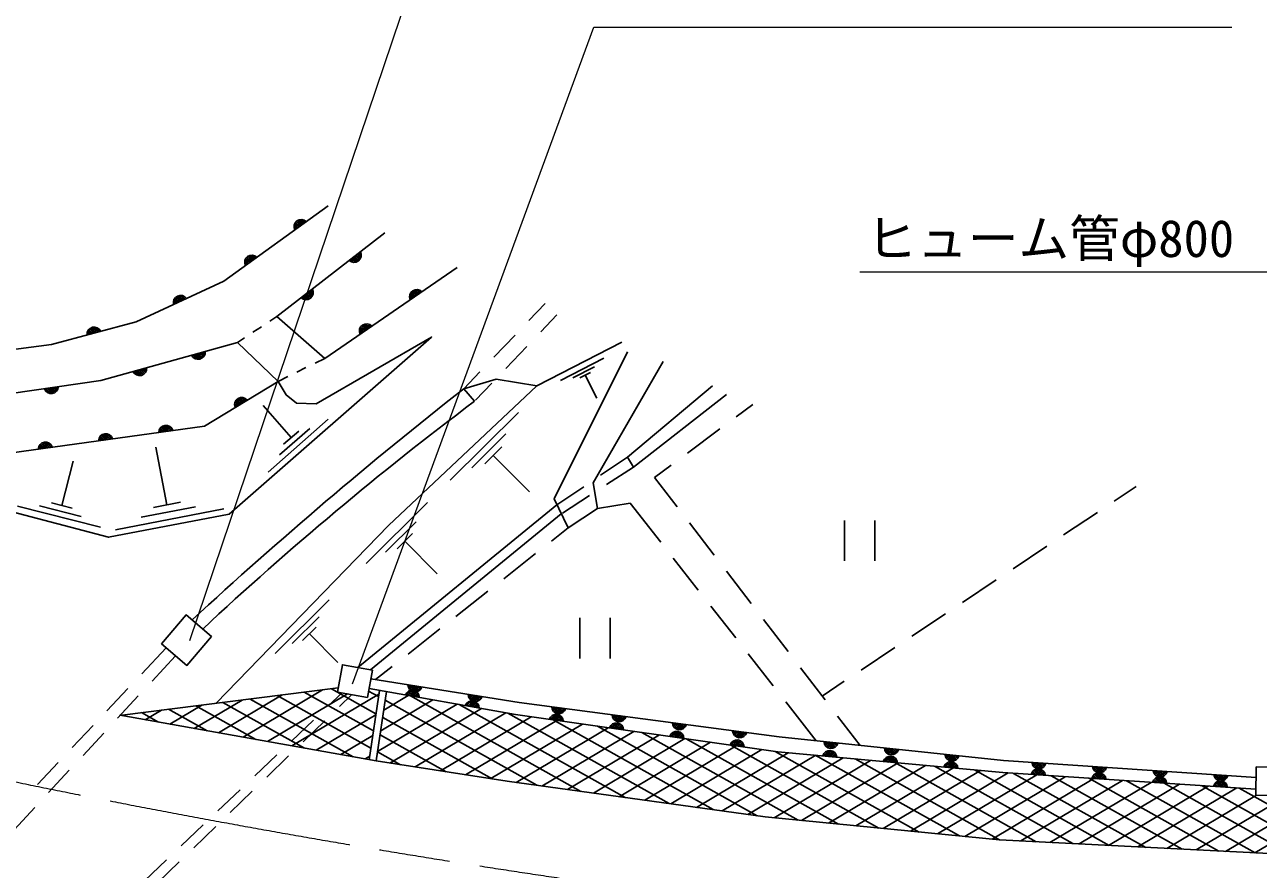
# Model space of a CAD drawing. Units: millimetres, scale not verified. Extents: x 40000 to 680000, y 20000 to 380000.
# Drawn here: x 232592 to 293413, y 262020 to 303642 of the extents above; entities that cross this region are included whole.
import ezdxf
from ezdxf.enums import TextEntityAlignment as Align

# ---------------------------------------------------------------- set-up
doc = ezdxf.new("R2010")
doc.units = ezdxf.units.MM
doc.header["$LTSCALE"] = 1000
doc.linetypes.add('CHAIN', pattern=[18.5, 12, -1.5, 3.5, -1.5])
for name, color, linetype, lineweight in [('M-BGD', 7, 'Continuous', 25), ('M-BMK', 2, 'CHAIN', 13), ('M-STR-HTXT', 7, 'Continuous', 13)]:
    doc.layers.add(name, color=color, linetype=linetype, lineweight=lineweight)
doc.styles.add('ＭＳ ゴシック', font='')
doc.styles.get('ＭＳ ゴシック').set_extended_font_data('MS Gothic')

msp = doc.modelspace()

# ---------------------------------------------------------------- linework, layer by layer
at = {"layer": 'M-BGD'}
for p, q in [((245029, 289259), (250342, 293379)), ((253919, 291671), (247387, 287199)), ((257456, 289063), (258251, 289895)), ((244682, 289032), (245029, 289259)), ((245029, 289259), (247387, 287199)), ((258038, 288508), (258833, 289340)), ((243844, 288485), (244263, 288759)), ((255729, 287256), (256766, 288340)), ((243078, 287985), (243426, 288212)), ((243078, 287985), (245084, 286061)), ((256311, 286700), (257347, 287785)), ((246908, 286962), (247387, 287199)), ((259007, 286109), (261145, 287203)), ((246011, 286519), (246460, 286741)), ((254243, 285701), (255038, 286533)), ((259614, 286240), (260683, 286787)), ((259955, 286234), (260489, 286508)), ((245084, 286061), (245563, 286298)), ((254825, 285145), (255620, 285977)), ((260222, 286371), (260805, 285231)), ((254243, 285701), (254765, 285082)), ((262311, 282336), (266508, 285839)), ((262616, 281842), (267186, 285414)), ((245730, 283292), (244345, 284876)), ((267672, 284320), (268487, 284925)), ((247561, 284194), (244591, 281597)), ((253569, 281200), (256936, 284533)), ((246646, 283743), (245161, 282445)), ((246101, 283616), (245359, 282967)), ((254633, 281808), (256316, 283475)), ((265263, 282532), (266869, 283724)), ((239608, 279981), (239061, 282829)), ((255276, 282001), (256118, 282834)), ((255697, 282417), (257474, 280622)), ((260986, 281436), (262311, 282336)), ((262311, 282336), (262616, 281842)), ((234424, 279946), (234978, 282135)), ((261282, 280979), (262616, 281842)), ((263645, 281331), (264460, 281936)), ((264755, 279884), (263645, 281331)), ((258835, 279973), (260159, 280873)), ((259108, 279572), (260442, 280435)), ((287398, 280889), (286311, 280164)), ((236337, 278880), (232233, 279919)), ((235380, 279413), (233329, 279932)), ((234937, 279816), (233911, 280076)), ((242415, 279781), (237075, 278756)), ((241011, 279881), (238341, 279368)), ((240276, 280109), (238940, 279852)), ((249022, 271963), (258835, 279973)), ((249420, 277093), (252447, 280090)), ((259384, 278840), (260833, 279794)), ((260833, 279794), (262451, 280063)), ((262451, 280063), (263952, 278145)), ((249641, 271852), (259049, 279531)), ((273014, 279216), (273014, 277216)), ((274514, 279216), (274514, 277216)), ((285479, 279609), (283815, 278499)), ((250376, 277640), (251890, 279139)), ((250955, 277813), (251712, 278562)), ((258566, 278196), (259384, 278840)), ((266582, 277504), (265364, 279091)), ((251333, 278187), (252932, 276573)), ((256209, 276341), (257780, 277578)), ((264568, 277358), (265800, 275783)), ((282984, 277944), (281320, 276834)), ((268409, 275125), (267191, 276711)), ((280488, 276279), (278825, 275168)), ((253852, 274485), (255423, 275722)), ((244944, 272662), (247606, 275298)), ((266416, 274995), (267649, 273420)), ((245785, 273144), (247116, 274461)), ((259965, 274412), (259965, 272412)), ((261465, 274412), (261465, 272412)), ((270236, 272745), (269018, 274331)), ((277993, 274613), (276329, 273503)), ((246294, 273296), (246959, 273955)), ((251494, 272629), (253066, 273866)), ((246627, 273625), (248032, 272205)), ((238362, 271657), (239568, 272939)), ((238870, 271298), (240029, 272547)), ((268265, 272632), (269497, 271057)), ((275497, 272948), (273834, 271838)), ((249890, 271367), (250709, 272011)), ((272062, 270365), (270845, 271952)), ((273002, 271283), (271915, 270558)), ((236650, 269836), (237677, 270929)), ((248052, 270958), (237261, 269603)), ((247274, 270860), (243357, 268530)), ((248511, 270665), (244561, 268316)), ((249785, 268839), (246378, 270748)), ((247554, 270066), (248236, 270715)), ((249910, 269686), (247715, 270915)), ((250036, 270533), (249549, 270805)), ((249575, 267419), (250081, 270839)), ((249926, 267361), (250431, 270777)), ((237169, 269466), (238189, 270565)), ((241324, 270113), (239744, 269173)), ((243308, 270362), (240948, 268959)), ((243989, 268417), (241028, 270076)), ((245291, 270611), (242153, 268744)), ((246390, 267990), (242365, 270244)), ((248790, 267563), (243703, 270412)), ((249660, 267992), (245040, 270580)), ((250053, 270652), (245766, 268101)), ((248117, 270040), (248723, 270627)), ((253914, 270156), (249994, 267824)), ((252710, 270371), (250145, 268845)), ((251506, 270585), (250296, 269865)), ((257844, 266160), (250367, 270347)), ((260017, 265860), (251613, 270566)), ((262190, 265560), (254015, 270138)), ((270114, 270269), (271614, 268351)), ((237358, 269615), (237336, 269602)), ((239189, 269272), (238353, 269740)), ((239341, 269864), (238540, 269388)), ((241589, 268845), (239690, 269908)), ((249902, 269631), (246970, 267887)), ((255642, 266476), (250242, 269500)), ((255118, 269941), (250603, 267256)), ((256322, 269727), (251845, 267064)), ((257562, 269534), (253087, 266871)), ((264362, 265260), (256416, 269710)), ((273782, 268125), (272671, 269572)), ((234937, 268016), (235964, 269108)), ((245744, 268342), (246830, 269376)), ((246320, 268301), (247398, 269344)), ((258826, 269355), (254329, 266679)), ((260090, 269176), (255570, 266487)), ((261355, 268997), (256822, 266301)), ((266535, 264960), (258640, 269381)), ((268708, 264660), (260831, 269071)), ((235468, 267634), (236488, 268733)), ((249751, 268611), (248174, 267672)), ((253380, 266826), (250117, 268653)), ((262619, 268818), (258092, 266125)), ((263883, 268640), (259362, 265950)), ((265147, 268461), (260632, 265775)), ((266411, 268282), (261902, 265599)), ((270729, 264445), (263021, 268761)), ((272715, 264249), (265212, 268452)), ((243933, 266618), (245019, 267653)), ((251117, 267176), (249992, 267807)), ((267675, 268103), (263172, 265424)), ((268939, 267924), (264442, 265249)), ((270237, 267766), (265712, 265073)), ((271591, 267640), (266982, 264898)), ((274702, 264054), (267403, 268142)), ((276688, 263858), (269593, 267832)), ((278674, 263663), (271569, 267642)), ((233224, 266195), (234251, 267287)), ((244524, 266562), (245602, 267606)), ((249601, 267590), (249379, 267458)), ((272944, 267514), (268252, 264723)), ((274298, 267389), (269545, 264561)), ((275652, 267263), (270888, 264429)), ((277005, 267138), (272230, 264297)), ((280660, 263468), (273531, 267460)), ((278359, 267012), (273573, 264165)), ((282460, 263376), (275494, 267278)), ((284260, 263285), (277456, 267096)), ((233767, 265802), (234787, 266901)), ((279712, 266886), (274915, 264033)), ((281076, 266767), (276258, 263900)), ((282486, 266674), (277601, 263768)), ((283895, 266582), (278943, 263636)), ((286060, 263194), (279418, 266914)), ((285305, 266490), (280286, 263504)), ((287861, 263102), (281350, 266749)), ((286714, 266398), (281701, 263415)), ((289661, 263011), (283203, 266627)), ((291461, 262920), (285057, 266506)), ((242122, 264895), (243209, 265929)), ((242728, 264823), (243806, 265867)), ((288124, 266305), (283142, 263342)), ((289534, 266213), (284584, 263269)), ((290943, 266121), (286026, 263195)), ((293261, 262828), (286911, 266385)), ((292353, 266028), (287468, 263122)), ((295016, 262762), (288765, 266263)), ((296742, 262713), (290619, 266142)), ((298469, 262663), (292473, 266021)), ((293317, 265671), (288909, 263049)), ((294821, 265635), (290351, 262976)), ((296285, 265575), (291793, 262903)), ((297749, 265515), (293235, 262830)), ((232066, 263970), (233086, 265069)), ((240311, 263171), (241398, 264205)), ((240931, 263085), (242009, 264128)), ((238501, 261447), (239587, 262482)), ((239135, 261346), (240213, 262389))]:
    msp.add_line(p, q, dxfattribs=at)
for points in [[(247547, 294710), (242408, 290998), (238096, 288999), (233913, 287885), (220236, 286087), (213838, 286862)], [(228363, 284946), (226894, 280961), (236727, 278383), (242678, 279526), (252651, 288245), (246958, 284950), (245995, 284995), (245479, 285398), (245084, 286061)], [(228507, 284969), (236343, 286115), (243078, 287985)], [(262041, 287999), (257837, 285847), (250535, 278954), (242032, 270202)], [(259384, 278840), (258690, 280274), (262311, 287523)], [(264069, 287050), (260626, 281065), (260833, 279794)], [(245084, 286061), (241452, 283865), (228735, 282094)], [(254243, 285701), (255833, 286167), (257837, 285847)], [(249657, 271403), (256974, 270246), (269793, 268541), (280855, 267387), (293303, 266552)], [(293290, 265967), (280819, 266784), (269722, 267813), (256796, 269642), (249572, 270930)], [(314851, 262657), (307636, 262563), (301936, 262563), (293963, 262793), (280647, 263468), (269106, 264605), (256375, 266362), (249926, 267361), (237301, 269608)]]:
    msp.add_lwpolyline(points, dxfattribs=at)
for points in [[(239338, 273136), (240550, 274558), (241801, 273492), (240588, 272070)], [(249735, 271835), (248258, 272101), (248015, 270755), (249492, 270488)], [(293314, 267073), (294612, 267046), (294583, 265645), (293284, 265672)]]:
    msp.add_lwpolyline(points, close=True, dxfattribs=at)
for centre, radius, start, end in [((246225, 293688), 354, 44.63506, 207.04024), ((246225, 293688), 283, 46.8591, 204.8162), ((246225, 293688), 212, 50.60543, 201.06988), ((246225, 293688), 142, 58.31716, 193.35815), ((246225, 293688), 100, 68.63482, 183.04048), ((246225, 293688), 100, 68.63482, 183.04048), ((243793, 291932), 354, 44.63506, 207.04024), ((243793, 291932), 283, 46.8591, 204.8162), ((243793, 291932), 212, 50.60543, 201.06988), ((243793, 291932), 142, 58.31716, 193.35815), ((243793, 291932), 100, 68.63482, 183.04048), ((243793, 291932), 100, 68.63482, 183.04048), ((248838, 292281), 354, 226.59135, 28.99653), ((248838, 292281), 283, 228.81539, 26.77249), ((248838, 292281), 212, 232.56172, 23.02617), ((248838, 292281), 142, 240.27345, 15.31444), ((248838, 292281), 100, 250.59111, 4.99677), ((248838, 292281), 100, 250.59111, 4.99677), ((240275, 289949), 354, 33.66873, 196.0739), ((240275, 289949), 283, 35.89276, 193.84987), ((240275, 289949), 212, 39.63909, 190.10354), ((246467, 290442), 354, 226.59135, 28.99653), ((246467, 290442), 283, 228.81539, 26.77249), ((246467, 290442), 212, 232.56172, 23.02617), ((246467, 290442), 142, 240.27345, 15.31444), ((246467, 290442), 100, 250.59111, 4.99677), ((246467, 290442), 100, 250.59111, 4.99677), ((251922, 290238), 354, 43.1948, 205.59998), ((251922, 290238), 283, 45.41884, 203.37594), ((251922, 290238), 212, 49.16516, 199.62961), ((251922, 290238), 142, 56.87689, 191.91788), ((251922, 290238), 100, 67.19456, 181.60022), ((251922, 290238), 100, 67.19456, 181.60022), ((240275, 289949), 142, 47.35082, 182.39181), ((240275, 289949), 100, 57.66848, 172.07415), ((240275, 289949), 100, 57.66848, 172.07415), ((236019, 288390), 354, 23.70448, 186.10966), ((236019, 288390), 283, 25.92852, 183.88562), ((236019, 288390), 212, 29.67485, 180.1393), ((236019, 288390), 142, 37.38658, 172.42757), ((236019, 288390), 100, 47.70424, 162.1099), ((236019, 288390), 100, 47.70424, 162.1099), ((249446, 288543), 354, 43.1948, 205.59998), ((249446, 288543), 283, 45.41884, 203.37594), ((249446, 288543), 212, 49.16516, 199.62961), ((249446, 288543), 142, 56.87689, 191.91788), ((249446, 288543), 100, 67.19456, 181.60022), ((249446, 288543), 100, 67.19456, 181.60022), ((241141, 287504), 354, 204.31558, 6.72075), ((241141, 287504), 283, 206.53961, 4.49672), ((241141, 287504), 212, 210.28594, 0.75039), ((241141, 287504), 142, 217.99767, 353.03866), ((241141, 287504), 100, 228.31533, 342.721), ((241141, 287504), 100, 228.31533, 342.721), ((238251, 286701), 354, 204.31558, 6.72075), ((238251, 286701), 283, 206.53961, 4.49672), ((238251, 286701), 212, 210.28594, 0.75039), ((238251, 286701), 142, 217.99767, 353.03866), ((238251, 286701), 100, 228.31533, 342.721), ((238251, 286701), 100, 228.31533, 342.721), ((233901, 285813), 354, 197.11675, 359.52193), ((233901, 285813), 283, 199.34079, 357.29789), ((233901, 285813), 212, 203.08712, 353.55156), ((233901, 285813), 142, 210.79885, 345.83984), ((233901, 285813), 100, 221.11651, 335.52217), ((233901, 285813), 100, 221.11651, 335.52217), ((390043, 112366), 220196, 128.07695, 132.65484), ((243296, 284917), 354, 39.94943, 202.35461), ((352933, 154295), 163531, 126.89185, 133.01756), ((243296, 284917), 283, 42.17347, 200.13057), ((243296, 284917), 212, 45.9198, 196.38425), ((243296, 284917), 142, 53.63153, 188.67252), ((243296, 284917), 100, 63.94919, 178.35485), ((243296, 284917), 100, 63.94919, 178.35485), ((236587, 283133), 354, 16.72716, 179.13234), ((239558, 283547), 354, 16.72716, 179.13234), ((239558, 283547), 283, 18.9512, 176.9083), ((239558, 283547), 212, 22.69752, 173.16197), ((239558, 283547), 142, 30.40925, 165.45024), ((239558, 283547), 100, 40.72692, 155.13258), ((239558, 283547), 100, 40.72692, 155.13258), ((233615, 282719), 354, 16.72716, 179.13234), ((233615, 282719), 283, 18.9512, 176.9083), ((233615, 282719), 212, 22.69752, 173.16197), ((233615, 282719), 142, 30.40925, 165.45024), ((233615, 282719), 100, 40.72692, 155.13258), ((233615, 282719), 100, 40.72692, 155.13258), ((236587, 283133), 283, 18.9512, 176.9083), ((236587, 283133), 212, 22.69752, 173.16197), ((236587, 283133), 142, 30.40925, 165.45024), ((236587, 283133), 100, 40.72692, 155.13258), ((236587, 283133), 100, 40.72692, 155.13258), ((251698, 270496), 354, 358.69146, 161.09664), ((251698, 270496), 283, 0.9155, 158.8726), ((251842, 271113), 354, 179.80727, 342.21245), ((251698, 270496), 212, 4.66182, 155.12627), ((251842, 271113), 283, 182.03131, 339.98841), ((251842, 271113), 212, 185.77763, 336.24208), ((251842, 271113), 142, 193.48936, 328.53035), ((251842, 271113), 100, 203.80703, 318.21269), ((251842, 271113), 100, 203.80703, 318.21269), ((251698, 270496), 142, 12.37355, 147.41454), ((251698, 270496), 100, 22.69122, 137.09688), ((251698, 270496), 100, 22.69122, 137.09688), ((254651, 269969), 354, 358.69146, 161.09664), ((254651, 269969), 283, 0.9155, 158.8726), ((254805, 270644), 354, 179.80727, 342.21245), ((254651, 269969), 212, 4.66182, 155.12627), ((254805, 270644), 283, 182.03131, 339.98841), ((254651, 269969), 142, 12.37355, 147.41454), ((254651, 269969), 100, 22.69122, 137.09688), ((254651, 269969), 100, 22.69122, 137.09688), ((254805, 270644), 212, 185.77763, 336.24208), ((254805, 270644), 142, 193.48936, 328.53035), ((254805, 270644), 100, 203.80703, 318.21269), ((254805, 270644), 100, 203.80703, 318.21269), ((258796, 269305), 354, 0.74445, 163.14963), ((258796, 269305), 283, 2.96849, 160.92559), ((258930, 270040), 354, 181.22356, 343.62874), ((258796, 269305), 212, 6.71482, 157.17927), ((258930, 270040), 283, 183.4476, 341.4047), ((258796, 269305), 142, 14.42655, 149.46754), ((258930, 270040), 212, 187.19393, 337.65837), ((258930, 270040), 142, 194.90566, 329.94664), ((258930, 270040), 100, 205.22332, 319.62898), ((258930, 270040), 100, 205.22332, 319.62898), ((261904, 269645), 354, 181.22356, 343.62874), ((261904, 269645), 283, 183.4476, 341.4047), ((261904, 269645), 212, 187.19393, 337.65837), ((261904, 269645), 142, 194.90566, 329.94664), ((261904, 269645), 100, 205.22332, 319.62898), ((261904, 269645), 100, 205.22332, 319.62898), ((258796, 269305), 100, 24.74421, 139.14987), ((258796, 269305), 100, 24.74421, 139.14987), ((261766, 268884), 354, 0.74445, 163.14963), ((261766, 268884), 283, 2.96849, 160.92559), ((261766, 268884), 212, 6.71482, 157.17927), ((261766, 268884), 142, 14.42655, 149.46754), ((261766, 268884), 100, 24.74421, 139.14987), ((261766, 268884), 100, 24.74421, 139.14987), ((264877, 269250), 354, 181.22356, 343.62874), ((264877, 269250), 283, 183.4476, 341.4047), ((264877, 269250), 212, 187.19393, 337.65837), ((264877, 269250), 142, 194.90566, 329.94664), ((264877, 269250), 100, 205.22332, 319.62898), ((264877, 269250), 100, 205.22332, 319.62898), ((267851, 268854), 354, 181.22356, 343.62874), ((267851, 268854), 283, 183.4476, 341.4047), ((264737, 268464), 354, 0.74445, 163.14963), ((264737, 268464), 283, 2.96849, 160.92559), ((264737, 268464), 212, 6.71482, 157.17927), ((264737, 268464), 142, 14.42655, 149.46754), ((264737, 268464), 100, 24.74421, 139.14987), ((264737, 268464), 100, 24.74421, 139.14987), ((267707, 268044), 354, 0.74445, 163.14963), ((267707, 268044), 283, 2.96849, 160.92559), ((267707, 268044), 212, 6.71482, 157.17927), ((267851, 268854), 212, 187.19393, 337.65837), ((267851, 268854), 142, 194.90566, 329.94664), ((267851, 268854), 100, 205.22332, 319.62898), ((267851, 268854), 100, 205.22332, 319.62898), ((272346, 268329), 354, 182.84107, 345.24625), ((272346, 268329), 283, 185.06511, 343.02221), ((272346, 268329), 212, 188.81144, 339.27588), ((272346, 268329), 142, 196.52317, 331.56415), ((272346, 268329), 100, 206.84083, 321.24649), ((272346, 268329), 100, 206.84083, 321.24649), ((267707, 268044), 142, 14.42655, 149.46754), ((267707, 268044), 100, 24.74421, 139.14987), ((267707, 268044), 100, 24.74421, 139.14987), ((272279, 267522), 354, 3.49555, 165.90073), ((272279, 267522), 283, 5.71959, 163.67669), ((272279, 267522), 212, 9.46591, 159.93036), ((272279, 267522), 142, 17.17764, 152.21863), ((272279, 267522), 100, 27.4953, 141.90097), ((272279, 267522), 100, 27.4953, 141.90097), ((275330, 268018), 354, 182.84107, 345.24625), ((275330, 268018), 283, 185.06511, 343.02221), ((275330, 268018), 212, 188.81144, 339.27588), ((275330, 268018), 142, 196.52317, 331.56415), ((275330, 268018), 100, 206.84083, 321.24649), ((275330, 268018), 100, 206.84083, 321.24649), ((278313, 267707), 354, 182.84107, 345.24625), ((278313, 267707), 283, 185.06511, 343.02221), ((278313, 267707), 212, 188.81144, 339.27588), ((278313, 267707), 142, 196.52317, 331.56415), ((278313, 267707), 100, 206.84083, 321.24649), ((278313, 267707), 100, 206.84083, 321.24649), ((275266, 267245), 354, 3.49555, 165.90073), ((275266, 267245), 283, 5.71959, 163.67669), ((275266, 267245), 212, 9.46591, 159.93036), ((275266, 267245), 142, 17.17764, 152.21863), ((275266, 267245), 100, 27.4953, 141.90097), ((275266, 267245), 100, 27.4953, 141.90097), ((278253, 266967), 354, 3.49555, 165.90073), ((278253, 266967), 283, 5.71959, 163.67669), ((278253, 266967), 212, 9.46591, 159.93036), ((278253, 266967), 142, 17.17764, 152.21863), ((278253, 266967), 100, 27.4953, 141.90097), ((278253, 266967), 100, 27.4953, 141.90097), ((282592, 267325), 354, 184.96011, 347.36528), ((282592, 267325), 283, 187.18414, 345.14125), ((282592, 267325), 212, 190.93047, 341.39492), ((282592, 267325), 142, 198.6422, 333.68319), ((282592, 267325), 100, 208.95986, 323.36553), ((282592, 267325), 100, 208.95986, 323.36553), ((285586, 267124), 354, 184.96011, 347.36528), ((285586, 267124), 283, 187.18414, 345.14125), ((285586, 267124), 212, 190.93047, 341.39492), ((285586, 267124), 142, 198.6422, 333.68319), ((285586, 267124), 100, 208.95986, 323.36553), ((285586, 267124), 100, 208.95986, 323.36553), ((282561, 266615), 354, 5.05134, 167.45652), ((282561, 266615), 283, 7.27538, 165.23248), ((282561, 266615), 212, 11.0217, 161.48615), ((282561, 266615), 142, 18.73343, 153.77442), ((282561, 266615), 100, 29.05109, 143.45676), ((282561, 266615), 100, 29.05109, 143.45676), ((285554, 266419), 354, 5.05134, 167.45652), ((285554, 266419), 283, 7.27538, 165.23248), ((285554, 266419), 212, 11.0217, 161.48615), ((285554, 266419), 142, 18.73343, 153.77442), ((285554, 266419), 100, 29.05109, 143.45676), ((285554, 266419), 100, 29.05109, 143.45676), ((288548, 266223), 354, 5.05134, 167.45652), ((288579, 266923), 354, 184.96011, 347.36528), ((288548, 266223), 283, 7.27538, 165.23248), ((288579, 266923), 283, 187.18414, 345.14125), ((288548, 266223), 212, 11.0217, 161.48615), ((288579, 266923), 212, 190.93047, 341.39492), ((288579, 266923), 142, 198.6422, 333.68319), ((288579, 266923), 100, 208.95986, 323.36553), ((288579, 266923), 100, 208.95986, 323.36553), ((291572, 266723), 354, 184.96011, 347.36528), ((291572, 266723), 283, 187.18414, 345.14125), ((291572, 266723), 212, 190.93047, 341.39492), ((291572, 266723), 142, 198.6422, 333.68319), ((291572, 266723), 100, 208.95986, 323.36553), ((291572, 266723), 100, 208.95986, 323.36553), ((288548, 266223), 142, 18.73343, 153.77442), ((288548, 266223), 100, 29.05109, 143.45676), ((288548, 266223), 100, 29.05109, 143.45676), ((291542, 266027), 354, 5.05134, 167.45652), ((291542, 266027), 283, 7.27538, 165.23248), ((291542, 266027), 212, 11.0217, 161.48615), ((291542, 266027), 142, 18.73343, 153.77442), ((291542, 266027), 100, 29.05109, 143.45676), ((291542, 266027), 100, 29.05109, 143.45676)]:
    msp.add_arc(centre, radius, start, end, dxfattribs=at)
at = {"layer": 'M-BMK'}
for centre, radius, start, end in [((329953, 741925), 485553, 254.57403, 262.61394), ((304212, 567631), 309406, 263.48564, 281.826)]:
    msp.add_arc(centre, radius, start, end, dxfattribs=at)
at = {"layer": 'M-STR-HTXT'}
for points in [[(240732, 273295), (255114, 315838), (280314, 315838)], [(248757, 271165), (260653, 303516), (292103, 303516)], [(293928, 266122), (305220, 291442), (273770, 291442)]]:
    msp.add_lwpolyline(points, dxfattribs=at)

# ---------------------------------------------------------------- texts
at = {"layer": 'M-STR-HTXT', "style": 'ＭＳ ゴシック'}
msp.add_text('ヒューム管φ800\u3000\u3000L=18.0', height=1833, dxfattribs=at).set_placement((289395, 291642), align=Align.BOTTOM_CENTER)

doc.saveas('drawing.dxf')
